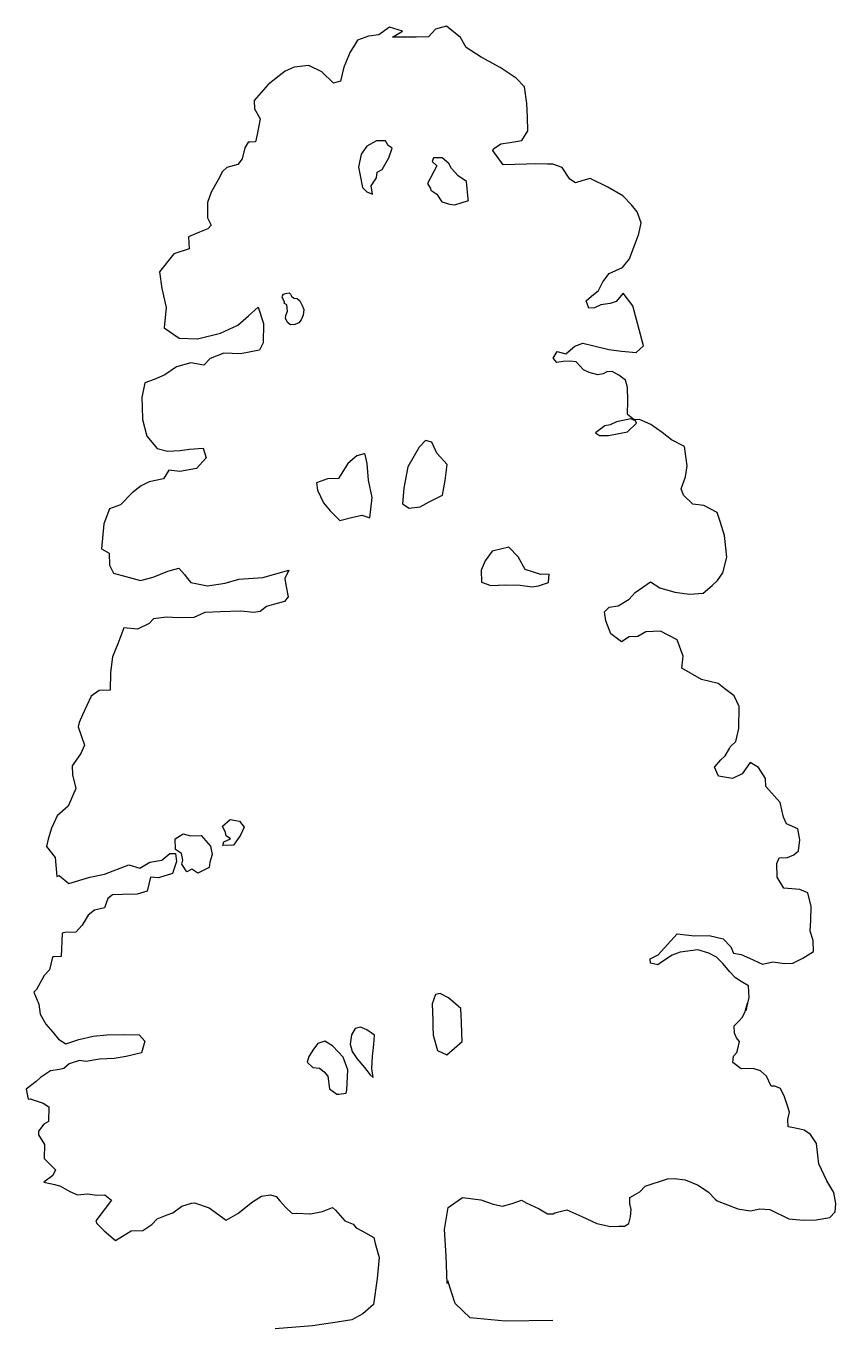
# Model space of a CAD drawing. Extents: x -1.55 to 3.5, y 0 to 8.12.
import ezdxf

# ---------------------------------------------------------------- set-up
doc = ezdxf.new("R2010")
doc.units = 0
doc.header["$LTSCALE"] = 10
doc.header["$MEASUREMENT"] = 0
doc.layers.get('0').update_dxf_attribs({"linetype": 'CONTINUOUS'})

msp = doc.modelspace()

# ---------------------------------------------------------------- linework, layer by layer
msp.add_lwpolyline([(1.7338, 0.0532), (1.436, 0.0481), (1.2175, 0.0702), (1.1228, 0.1588), (1.0788, 0.2997), (1.0728, 0.2832), (1.0671, 0.4549), (1.0566, 0.6199), (1.0798, 0.7582), (1.1695, 0.8186), (1.2845, 0.806), (1.3608, 0.7791), (1.4185, 0.7647), (1.4802, 0.7831), (1.5368, 0.803), (1.5668, 0.786), (1.6483, 0.7494), (1.7001, 0.7168), (1.7345, 0.7179), (1.7458, 0.7232), (1.8204, 0.7437), (1.9135, 0.701), (2.0067, 0.6583), (2.0925, 0.6382), (2.1448, 0.64), (2.1791, 0.6411), (2.2064, 0.6584), (2.2165, 0.6997), (2.2215, 0.7457), (2.2138, 0.7798), (2.2125, 0.8191), (2.2462, 0.8382), (2.2751, 0.8556), (2.3083, 0.8911), (2.4492, 0.9367), (2.4901, 0.9381), (2.5592, 0.929), (2.6405, 0.8973), (2.7042, 0.8536), (2.7466, 0.8092), (2.7584, 0.7981), (2.8861, 0.75), (2.9668, 0.7363), (3.0237, 0.7497), (3.086, 0.7452), (3.2042, 0.6869), (3.2962, 0.6786), (3.3764, 0.6812), (3.461, 0.6955), (3.4942, 0.731), (3.4991, 0.782), (3.4853, 0.8503), (3.4419, 0.9241), (3.3925, 1.0305), (3.3925, 1.0305), (3.3858, 1.0827), (3.3768, 1.1561), (3.3406, 1.2122), (3.3003, 1.2403), (3.236, 1.2545), (3.2014, 1.2599), (3.1999, 1.3057), (3.2098, 1.3519), (3.197, 1.3908), (3.1788, 1.4475), (3.1541, 1.499), (3.1176, 1.5142), (3.0947, 1.5134), (3.0648, 1.5763), (3.0293, 1.6095), (2.9829, 1.6243), (2.9077, 1.6218), (2.8556, 1.661), (2.8592, 1.7004), (2.8813, 1.724), (2.8871, 1.7472), (2.897, 1.7933), (2.8783, 1.8156), (2.8658, 1.8447), (2.8643, 1.8905), (2.8928, 1.9193), (2.9149, 1.9429), (2.9303, 1.9729), (2.9464, 2.0308), (2.9365, 1.9846), (2.9567, 2.0655), (2.9542, 2.1391), (2.9074, 2.167), (2.8723, 2.1887), (2.8367, 2.2269), (2.794, 2.2778), (2.7534, 2.3174), (2.7067, 2.3437), (2.6372, 2.3643), (2.528, 2.3491), (2.4779, 2.3311), (2.4105, 2.2879), (2.3882, 2.2708), (2.342, 2.2807), (2.3411, 2.3085), (2.391, 2.3331), (2.5078, 2.4631), (2.6163, 2.4503), (2.7079, 2.4534), (2.7954, 2.4334), (2.8429, 2.3826), (2.8606, 2.3439), (2.9068, 2.334), (2.9599, 2.3128), (3.0414, 2.2746), (3.1048, 2.2882), (3.1788, 2.2792), (3.2311, 2.281), (3.2923, 2.3125), (3.3596, 2.3541), (3.3573, 2.4228), (3.3391, 2.4795), (3.3417, 2.5483), (3.3453, 2.6352), (3.3245, 2.7197), (3.273, 2.7409), (3.1745, 2.749), (3.1329, 2.8164), (3.13, 2.9031), (3.1452, 2.938), (3.1976, 2.9397), (3.2363, 2.9574), (3.2649, 2.9813), (3.2741, 3.0504), (3.2603, 3.1187), (3.1905, 3.1507), (3.1711, 3.191), (3.1517, 3.282), (3.0616, 3.3822), (3.0599, 3.4329), (3.0167, 3.5002), (2.9648, 3.5328), (2.9148, 3.4624), (2.8536, 3.4325), (2.7664, 3.446), (2.7415, 3.5024), (2.7809, 3.5496), (2.8079, 3.5734), (2.8358, 3.6202), (2.8404, 3.6318), (2.8737, 3.6624), (2.8939, 3.7433), (2.8959, 3.8809), (2.8641, 3.9486), (2.8054, 3.9925), (2.765, 4.0256), (2.661, 4.0499), (2.5374, 4.1211), (2.5464, 4.1951), (2.5086, 4.297), (2.4037, 4.3507), (2.3121, 4.3477), (2.2623, 4.3182), (2.21, 4.3164), (2.1603, 4.2853), (2.0947, 4.3355), (2.0642, 4.4147), (2.0558, 4.4717), (2.0843, 4.5005), (2.1413, 4.509), (2.2087, 4.5505), (2.2466, 4.5927), (2.3426, 4.6582), (2.4012, 4.6208), (2.4938, 4.5945), (2.5859, 4.5812), (2.6708, 4.5889), (2.7265, 4.6366), (2.7598, 4.6672), (2.7927, 4.7142), (2.8189, 4.8117), (2.8028, 4.9487), (2.777, 5.0346), (2.7571, 5.0912), (2.6754, 5.1343), (2.6064, 5.1435), (2.5472, 5.1988), (2.5344, 5.2377), (2.5614, 5.3139), (2.5705, 5.383), (2.5551, 5.502), (2.4734, 5.5451), (2.4146, 5.589), (2.3442, 5.639), (2.2743, 5.671), (2.24, 5.6699), (2.1979, 5.7029), (2.2016, 5.7898), (2.1989, 5.8699), (2.1859, 5.9153), (2.1439, 5.9483), (2.1038, 5.9699), (2.0695, 5.9687), (2.047, 5.9565), (2.0129, 5.9488), (1.9599, 5.9651), (1.925, 5.9803), (1.8775, 6.0311), (1.8381, 6.0347), (1.7972, 6.0333), (1.7581, 6.0271), (1.7343, 6.0541), (1.7607, 6.0959), (1.8136, 6.0797), (1.8693, 6.1274), (1.9194, 6.1471), (1.9887, 6.1314), (2.0813, 6.1067), (2.1618, 6.0979), (2.2537, 6.0895), (2.2982, 6.1303), (2.2719, 6.2326), (2.2325, 6.3803), (2.1726, 6.4585), (2.1285, 6.4063), (2.0897, 6.3935), (2.0326, 6.385), (1.9923, 6.3673), (1.9579, 6.3662), (1.9401, 6.4114), (1.9735, 6.4404), (2.0181, 6.4762), (2.0442, 6.5295), (2.0834, 6.5816), (2.1673, 6.6188), (2.2113, 6.6726), (2.2699, 6.8285), (2.284, 6.8978), (2.2588, 6.9657), (2.2229, 7.0103), (2.1703, 7.0659), (2.0768, 7.1201), (1.9653, 7.1736), (1.9199, 7.1606), (1.8745, 7.1477), (1.8394, 7.1694), (1.791, 7.2431), (1.733, 7.2641), (1.6987, 7.2629), (1.6249, 7.2654), (1.5677, 7.2635), (1.4237, 7.2586), (1.3585, 7.3482), (1.3631, 7.3598), (1.4079, 7.3907), (1.4649, 7.3976), (1.5398, 7.4115), (1.5771, 7.4701), (1.5742, 7.5568), (1.5714, 7.6418), (1.5565, 7.7445), (1.5039, 7.8), (1.4034, 7.8654), (1.2866, 7.9303), (1.1929, 7.991), (1.1565, 8.052), (1.0689, 8.1244), (1.0008, 8.1041), (0.9566, 8.0568), (0.8813, 8.0542), (0.7323, 8.0558), (0.7949, 8.0923), (0.7138, 8.1174), (0.6467, 8.0693), (0.5831, 8.0623), (0.5151, 8.0371), (0.4887, 7.9953), (0.467, 7.9601), (0.461, 7.9436), (0.4291, 7.8672), (0.4091, 7.7814), (0.3637, 7.7684), (0.2925, 7.8397), (0.211, 7.8779), (0.1196, 7.8683), (0.0632, 7.8435), (0.0248, 7.8143), (-0.0421, 7.7597), (-0.1305, 7.6601), (-0.1287, 7.6078), (-0.0923, 7.5468), (-0.1119, 7.4479), (-0.1218, 7.4017), (-0.1562, 7.4006), (-0.1676, 7.4002), (-0.1893, 7.3651), (-0.205, 7.2958), (-0.2317, 7.2605), (-0.2998, 7.2419), (-0.3285, 7.218), (-0.3546, 7.1647), (-0.3979, 7.0896), (-0.4203, 7.025), (-0.422, 6.9283), (-0.3975, 6.8833), (-0.4197, 6.8596), (-0.4714, 6.8399), (-0.5392, 6.8098), (-0.5366, 6.7345), (-0.6322, 6.7035), (-0.7201, 6.5908), (-0.7052, 6.4882), (-0.6783, 6.3696), (-0.6921, 6.243), (-0.5982, 6.1774), (-0.4835, 6.1747), (-0.3406, 6.2089), (-0.2325, 6.2584), (-0.1657, 6.318), (-0.1053, 6.3707), (-0.0724, 6.2687), (-0.0749, 6.1491), (-0.0963, 6.1025), (-0.2151, 6.0805), (-0.3184, 6.0836), (-0.4041, 6.0513), (-0.4436, 6.0107), (-0.5243, 6.0243), (-0.6151, 5.9984), (-0.6872, 5.9501), (-0.755, 5.92), (-0.8116, 5.9001), (-0.8314, 5.8077), (-0.8295, 5.7505), (-0.8268, 5.6703), (-0.8005, 5.5681), (-0.7357, 5.49), (-0.6713, 5.4742), (-0.5911, 5.4768), (-0.5341, 5.4853), (-0.4492, 5.4931), (-0.4291, 5.4315), (-0.4908, 5.3656), (-0.5933, 5.3458), (-0.6624, 5.3549), (-0.695, 5.3014), (-0.786, 5.282), (-0.8359, 5.2574), (-0.8918, 5.2146), (-0.9646, 5.1385), (-1.0325, 5.1133), (-1.0687, 5.0204), (-1.0815, 4.8644), (-1.0347, 4.8381), (-1.0322, 4.7629), (-1.0076, 4.713), (-0.9316, 4.6926), (-0.8391, 4.6662), (-0.7595, 4.6869), (-0.6691, 4.7243), (-0.6009, 4.743), (-0.5653, 4.7049), (-0.5481, 4.6825), (-0.5243, 4.6538), (-0.4205, 4.6344), (-0.3113, 4.6495), (-0.2253, 4.6753), (-0.0767, 4.6868), (0.0871, 4.7316), (0.061, 4.68), (0.0673, 4.6393), (0.0812, 4.5661), (0.0593, 4.5359), (-0.0088, 4.5172), (-0.0542, 4.5042), (-0.0925, 4.4735), (-0.1332, 4.4672), (-0.2138, 4.4759), (-0.3397, 4.4717), (-0.4378, 4.4684), (-0.5055, 4.4367), (-0.602, 4.4335), (-0.6775, 4.4375), (-0.7574, 4.4283), (-0.7843, 4.3995), (-0.8584, 4.3627), (-0.9438, 4.3713), (-0.9814, 4.2718), (-1.0131, 4.1905), (-1.0262, 4.0934), (-1.0291, 3.9836), (-1.0977, 3.9813), (-1.1473, 3.9453), (-1.2007, 3.8289), (-1.2221, 3.7823), (-1.2277, 3.7543), (-1.1895, 3.641), (-1.2106, 3.5879), (-1.2654, 3.5123), (-1.2635, 3.4551), (-1.2426, 3.369), (-1.2913, 3.2593), (-1.3581, 3.1998), (-1.3688, 3.1765), (-1.3948, 3.1232), (-1.4154, 3.0538), (-1.4254, 3.0076), (-1.3724, 2.9406), (-1.3618, 2.8214), (-1.3456, 2.8269), (-1.2867, 2.7781), (-1.1554, 2.8169), (-1.0643, 2.8363), (-0.9123, 2.8938), (-0.8429, 2.8732), (-0.7802, 2.9097), (-0.707, 2.9236), (-0.656, 2.9646), (-0.6216, 2.9657), (-0.615, 2.9152), (-0.6403, 2.839), (-0.7262, 2.8132), (-0.7772, 2.8181), (-0.7972, 2.7306), (-0.8604, 2.7121), (-0.952, 2.7091), (-1.0141, 2.707), (-1.0428, 2.6831), (-1.0638, 2.6251), (-1.1256, 2.6116), (-1.1655, 2.5808), (-1.2026, 2.5173), (-1.2421, 2.475), (-1.3108, 2.4727), (-1.327, 2.4673), (-1.3337, 2.323), (-1.386, 2.3212), (-1.3905, 2.3096), (-1.4062, 2.2403), (-1.4394, 2.2048), (-1.4872, 2.1164), (-1.5046, 2.0995), (-1.4727, 2.0252), (-1.4657, 1.9632), (-1.4292, 1.9006), (-1.3866, 1.8513), (-1.3507, 1.8066), (-1.304, 1.7787), (-1.2246, 1.8043), (-1.1336, 1.8254), (-1.0487, 1.8331), (-0.9457, 1.8366), (-0.8474, 1.8349), (-0.8117, 1.7952), (-0.8321, 1.7208), (-0.9296, 1.6996), (-1.0029, 1.6856), (-1.0944, 1.6826), (-1.1807, 1.6682), (-1.2202, 1.6735), (-1.2834, 1.6533), (-1.3168, 1.6244), (-1.3444, 1.6169), (-1.4015, 1.6101), (-1.4639, 1.5671), (-1.4909, 1.5432), (-1.5532, 1.4953), (-1.5396, 1.4335), (-1.5282, 1.4339), (-1.4471, 1.4072), (-1.412, 1.3854), (-1.4138, 1.2937), (-1.4427, 1.2763), (-1.4757, 1.2343), (-1.4749, 1.2114), (-1.4385, 1.1504), (-1.4405, 1.0635), (-1.3693, 0.9922), (-1.3862, 0.9573), (-1.442, 0.9145), (-1.3728, 0.9004), (-1.3381, 0.8901), (-1.2797, 0.8577), (-1.2331, 0.8363), (-1.1695, 0.8434), (-1.1119, 0.8338), (-1.0612, 0.8355), (-1.0191, 0.8026), (-1.1179, 0.6732), (-1.1125, 0.657), (-1.0652, 0.6127), (-0.9943, 0.5512), (-0.8981, 0.6118), (-0.8245, 0.6142), (-0.7684, 0.6505), (-0.7352, 0.686), (-0.6722, 0.711), (-0.6382, 0.7236), (-0.5824, 0.7664), (-0.5208, 0.7849), (-0.5028, 0.7855), (-0.41, 0.7542), (-0.3043, 0.6775), (-0.2321, 0.7209), (-0.1412, 0.7927), (-0.0851, 0.8289), (-0.028, 0.8358), (0.0067, 0.8255), (0.0306, 0.7984), (0.0663, 0.7587), (0.1069, 0.7207), (0.1363, 0.7217), (0.2167, 0.7179), (0.2216, 0.718), (0.2964, 0.732), (0.3578, 0.757), (0.3763, 0.7412), (0.4359, 0.6745), (0.4873, 0.6533), (0.5061, 0.631), (0.5461, 0.6094), (0.6162, 0.5708), (0.624, 0.5318), (0.6498, 0.4458), (0.6362, 0.3144), (0.6138, 0.1532), (0.547, 0.0936), (0.4795, 0.057), (0.3883, 0.0425), (0.2335, 0.0193), (0, 0)])
for points in [[(0.668, 7.2295), (0.7092, 7.3035), (0.7311, 7.3627), (0.7055, 7.3797), (0.6886, 7.4094), (0.633, 7.4095), (0.5728, 7.3759), (0.5381, 7.3252), (0.5204, 7.2448), (0.5286, 7.2025), (0.5451, 7.1178), (0.5727, 7.0902), (0.609, 7.0752), (0.5987, 7.1282), (0.6333, 7.1789), (0.6379, 7.2127)], [(1.0085, 7.2518), (0.952, 7.1419), (0.9689, 7.1122), (0.9709, 7.1016), (1.0093, 7.0761), (1.041, 7.0274), (1.088, 7.0145), (1.1222, 7.0102), (1.2059, 7.0374), (1.2038, 7.048), (1.194, 7.156), (1.1429, 7.19), (1.1004, 7.2367), (1.0835, 7.2664), (1.0431, 7.3025), (0.9875, 7.3026), (0.9809, 7.2794)], [(0.0526, 6.4157), (0.0493, 6.4268), (0.0455, 6.4342), (0.0464, 6.4414), (0.0536, 6.4534), (0.0659, 6.4569), (0.0878, 6.46), (0.0962, 6.4534), (0.1024, 6.4395), (0.1178, 6.4273), (0.1372, 6.4252), (0.1555, 6.41), (0.1692, 6.3823), (0.1788, 6.3572), (0.1749, 6.3226), (0.163, 6.2922), (0.1488, 6.2742), (0.1225, 6.2633), (0.0958, 6.2604), (0.0773, 6.2767), (0.0661, 6.3038), (0.0678, 6.3193), (0.0769, 6.3456), (0.0738, 6.3859), (0.0593, 6.3937), (0.055, 6.3975), (0.06, 6.402), (0.0591, 6.4065)], [(2.2195, 5.6755), (2.1306, 5.6569), (2.0898, 5.638), (2.0576, 5.6317), (1.9995, 5.5875), (2.025, 5.5704), (2.0807, 5.5703), (2.1986, 5.5932), (2.2547, 5.648), (2.2491, 5.6624)], [(1.0457, 5.1993), (1.0606, 5.2915), (1.0737, 5.3901), (1.0091, 5.4617), (0.9774, 5.5294), (0.9377, 5.5395), (0.8981, 5.4989), (0.8286, 5.3754), (0.8035, 5.2436), (0.7954, 5.145), (0.8372, 5.1186), (0.9057, 5.1258), (0.962, 5.1572)], [(0.5557, 5.4579), (0.5103, 5.445), (0.4545, 5.3972), (0.3955, 5.3036), (0.3268, 5.3013), (0.2588, 5.2761), (0.2653, 5.2304), (0.3023, 5.1515), (0.3449, 5.1021), (0.4043, 5.0403), (0.4773, 5.0607), (0.5407, 5.0743), (0.592, 5.058), (0.6058, 5.1845), (0.5841, 5.2935), (0.5757, 5.3964), (0.5624, 5.4533)], [(1.7106, 4.7058), (1.6583, 4.704), (1.5607, 4.7351), (1.5171, 4.8139), (1.4577, 4.8758), (1.3554, 4.8494), (1.3116, 4.7906), (1.2857, 4.7325), (1.2882, 4.6572), (1.3462, 4.6363), (1.4378, 4.6393), (1.5295, 4.6375), (1.6035, 4.6285), (1.6442, 4.6348), (1.7058, 4.6549)], [(-0.2786, 3.0569), (-0.3042, 3.0739), (-0.3083, 3.0951), (-0.3272, 3.1354), (-0.2798, 3.1776), (-0.2221, 3.1668), (-0.1924, 3.1286), (-0.2164, 3.08), (-0.2597, 3.0167), (-0.326, 3.0148), (-0.3194, 3.038)], [(-0.5817, 2.8991), (-0.5751, 2.9224), (-0.5833, 2.9647), (-0.6216, 2.9903), (-0.6233, 3.0559), (-0.5738, 3.0875), (-0.5268, 3.0746), (-0.4604, 3.0765), (-0.4031, 3.0108), (-0.3928, 2.9578), (-0.406, 2.9113), (-0.4106, 2.8775), (-0.4815, 2.8417), (-0.5198, 2.8672), (-0.5499, 2.8504)], [(1.0709, 1.7093), (1.1664, 1.7927), (1.1646, 1.845), (1.1623, 1.9137), (1.1594, 1.9988), (1.0819, 2.0649), (1.0302, 2.0927), (1.001, 2.0851), (0.98, 2.0271), (0.9835, 1.9241), (0.9848, 1.8848), (0.9865, 1.8325), (1.0127, 1.7368)], [(0.6123, 1.5678), (0.6038, 1.6248), (0.6078, 1.7003), (0.6168, 1.7743), (0.6198, 1.8317), (0.5729, 1.8645), (0.533, 1.8812), (0.4989, 1.8735), (0.4773, 1.8335), (0.4678, 1.7758), (0.4807, 1.7304), (0.5101, 1.6856), (0.5578, 1.6298), (0.5937, 1.5852)], [(0.4551, 1.6149), (0.4246, 1.6942), (0.3941, 1.7275), (0.3584, 1.7656), (0.3116, 1.7935), (0.2662, 1.7805), (0.2396, 1.7453), (0.2116, 1.6985), (0.2013, 1.6638), (0.2368, 1.6306), (0.278, 1.6254), (0.3065, 1.6034), (0.3304, 1.5764), (0.3396, 1.4965), (0.3865, 1.4637), (0.398, 1.464), (0.4436, 1.4705), (0.4479, 1.4886)]]:
    msp.add_lwpolyline(points, close=True)

doc.saveas('drawing.dxf')
